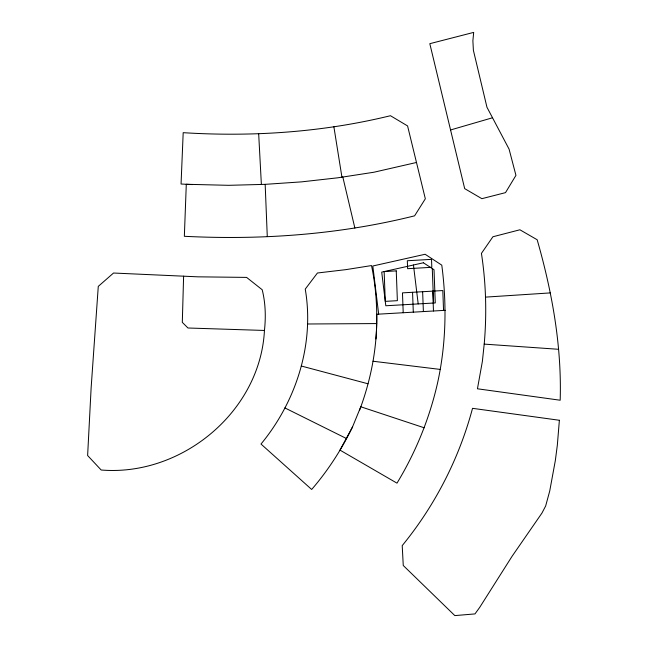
<?xml version="1.0" encoding="UTF-8"?>
<svg xmlns="http://www.w3.org/2000/svg" width="648" height="648" viewBox="0 0 648 648"><rect width="100%" height="100%" fill="white"/><g stroke="black" fill="none" stroke-linecap="round" stroke-linejoin="round"><path stroke-width="0.97" d="M378.675 314.142L372.819 265.996L425.12 254.267L441.782 265.145C446.982 304.576 446.108 344.744 437.416 383.608C429.389 418.705 415.676 452.385 396.981 483.149L339.973 450.109L352.504 426.975L360.782 406.774L424.165 427.777M183.611 276.161L182.307 322.356L187.977 328.001L264.449 330.456C265.939 316.856 265.534 303.053 262.197 289.745L246.605 277.401L198.005 276.834L113.538 273.027L98.277 286.384L91.133 387.86L87.626 455.536L101.169 470.003C181.408 476.685 260.269 411.861 264.449 330.456M359.672 409.99C371.061 379.469 377.379 346.883 376.699 314.256L445.249 310.319M375.937 338.993C377.8 314.458 376.577 289.672 371.507 265.567L345.919 269.633L317.431 273.002L305.249 289.105C314.653 343.999 296.144 401.509 260.998 444.042L311.672 489.467C327.993 470.553 341.634 449.453 352.504 426.975M484.202 344.112C486.899 313.899 486.024 283.362 481.432 253.384L492.909 236.763L519.899 229.781L537.168 239.752C552.096 291.835 561.84 345.878 560.18 400.229L477.446 388.784L482.379 361.39L484.202 344.112L558.527 349.288M450.587 129.956L492.52 117.766L509.077 149.121L515.946 175.365L505.505 192.634L481.869 198.677L464.681 188.625L429.81 43.683L473.68 32.4L472.886 40.775L473.388 50.301L486.956 107.252L492.52 117.766M416.478 162.478L373.88 172.238L337.802 177.803L301.539 181.869L265.17 184.348L228.768 185.32L186.292 184.283L184.348 236.293C261.492 240.206 339.544 234.608 414.599 215.833L425.331 198.782L407.576 125.931L390.461 115.717C322.842 132.249 252.582 137.036 183.19 132.678L181.059 184.024L192.367 184.575M485.433 297.124L550.241 292.912M307.646 323.992L376.707 323.571M373.005 361.236L440.227 369.417M301.296 366.015L367.975 383.778M284.877 407.916L346.502 438.542M354.877 228.088L342.824 177.05L341.942 177.188L333.874 126.733M413.456 265.008L418.195 303.912M258.674 133.755L261.371 184.437M265.17 184.348L267.276 236.536M443.556 310.416L442.811 290.555L402.465 292.872L403.21 312.733M432.281 268.58L433.577 303.029M432.718 291.138L433.471 311M422.634 291.713L423.387 311.575M412.549 292.297L413.303 312.158M559.378 420.269L557.329 445.208L555.336 460.542L549.731 491.006L545.665 505.958L541.939 513.086L512.098 556.243L479.666 607.443L474.976 613.915L454.831 615.6L403.259 565.493L402.214 545.608C435.075 505.416 459.157 458.5 472.53 408.329L559.378 420.269M423.395 262.772L381.713 272.12L385.811 305.767L435.278 302.932L434.022 269.714L423.395 262.772M431.519 259.354L407.317 260.747L407.616 268.693L431.819 267.3L431.519 259.354M396.252 270.88L384.151 271.577L385.276 301.369L397.378 300.672L396.252 270.88"/></g></svg>
